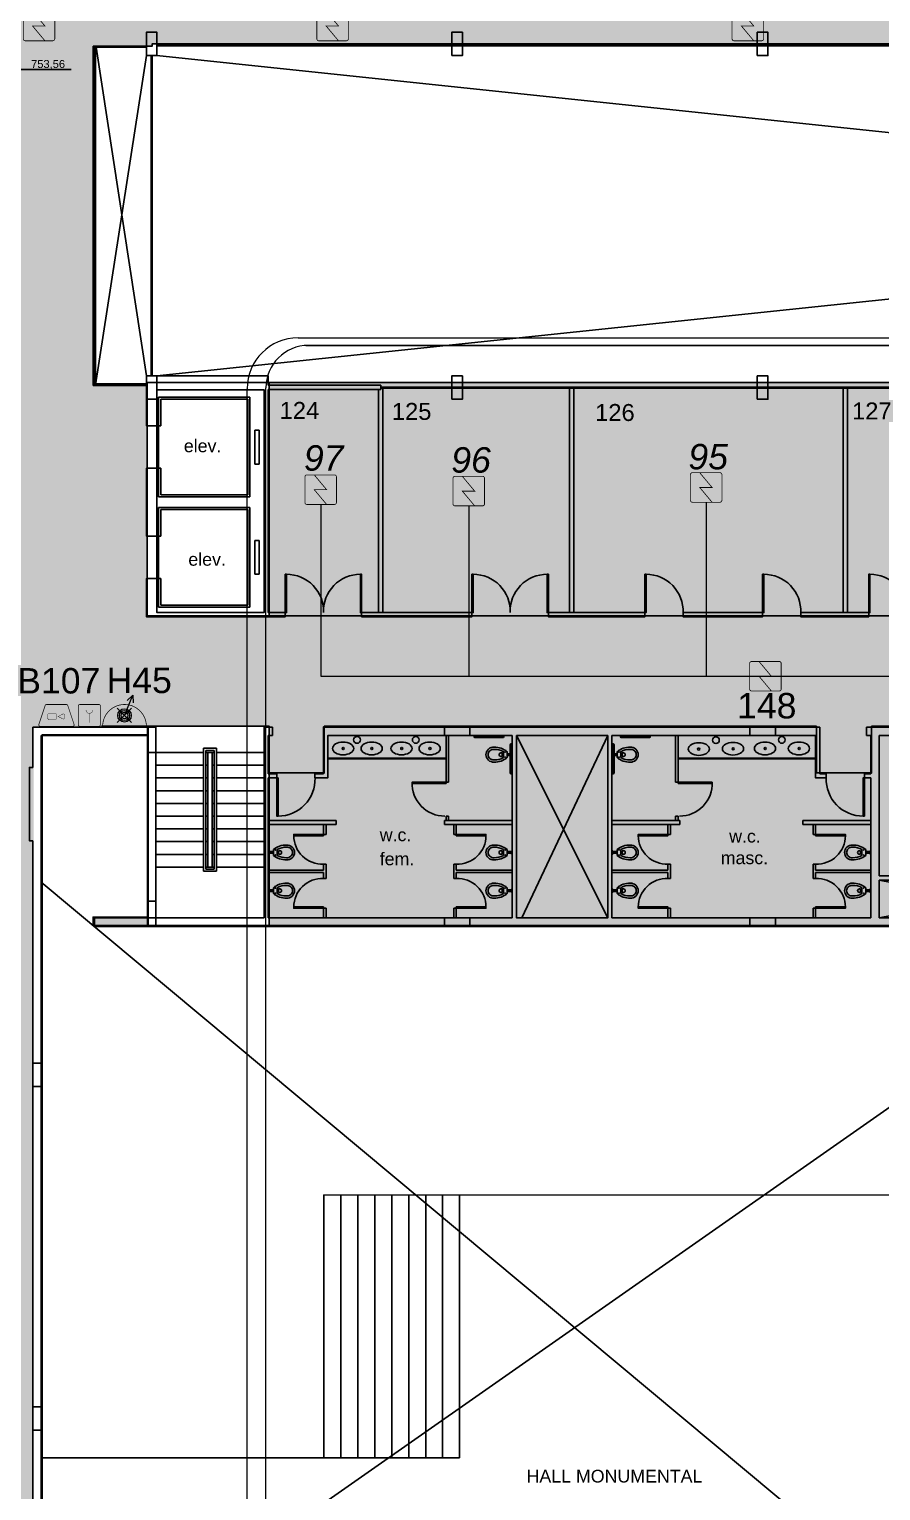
# Model space of a CAD drawing. Header units: metres. Extents: x -331 to 2982, y 362 to 2539.
# Drawn here: x 770.22 to 790.29, y 1569.72 to 1604.17 of the extents above; entities that cross this region are included whole.
import ezdxf
from ezdxf.enums import TextEntityAlignment as Align

# ---------------------------------------------------------------- set-up
doc = ezdxf.new("R2010")
doc.units = ezdxf.units.M
doc.layers.get('0').update_dxf_attribs({"color": 251})
doc.layers.add('_corredores', color=251, linetype='Continuous', plot=False)
doc.layers.add('_salas', color=251, linetype='Continuous', plot=False)
for name, color, linetype in [('ALV', 251, 'Continuous'), ('Cota Nivel', 251, 'Continuous'), ('CX', 251, 'Continuous'), ('Det', 251, 'Continuous'), ('DET. FUMAÇA', 1, 'Continuous'), ('Det_Vigas', 251, 'Continuous'), ('Div', 251, 'Continuous'), ('Est', 251, 'Continuous'), ('Mob', 251, 'Continuous'), ('Pis', 251, 'Continuous'), ('SALAS NOVAS', 7, 'Continuous'), ('Texto_Salas', 251, 'Continuous'), ('vid', 251, 'Continuous'), ('vis', 251, 'Continuous')]:
    doc.layers.add(name, color=color, linetype=linetype)
doc.styles.add('DESTAQUE', font='arial.ttf', dxfattribs={"height": 0.4})
doc.styles.get("Standard").update_dxf_attribs({"font": 'arial.ttf', "height": 0.3})
doc.styles.add('X3G_ENTITY_1416AB51', font='arial.ttf', dxfattribs={"height": 0.6})
doc.styles.add('X3G_ENTITY_1416AB5B', font='arial.ttf', dxfattribs={"height": 0.6})
doc.styles.add('X3G_ENTITY_1416AB65', font='arial.ttf', dxfattribs={"height": 0.6})
doc.styles.add('X3G_ENTITY_1416AB6F', font='arial.ttf', dxfattribs={"height": 0.6})
doc.styles.add('X3G_ENTITY_1416B5E0', font='arial.ttf', dxfattribs={"height": 0.6})
doc.styles.add('X3G_ENTITY_14229C6F', font='arial.ttf', dxfattribs={"height": 0.6})

# ---------------------------------------------------------------- blocks, each defined once
blk = doc.blocks.new('Detector de fumaça')
at = {"layer": 'DET. FUMAÇA', "linetype": 'Continuous', "lineweight": 15, "const_width": 0.0187}
blk.add_lwpolyline([(774.599, 539.816), (775.249, 539.816, -0.414214), (775.296, 539.769), (775.296, 539.167, -0.414214), (775.249, 539.12), (774.599, 539.12, -0.414214), (774.553, 539.167), (774.553, 539.769, -0.414214)], format="xyb", close=True, dxfattribs=at)
blk.add_lwpolyline([(774.773, 539.816), (775.064, 539.468), (774.773, 539.468), (775.064, 539.12)], dxfattribs=at)
blk = doc.blocks.new('WEW')
at = {"color": 1, "lineweight": 0, "true_color": 0xe60000}
for p, q in [((1781.075, 994.175), (1781.413, 993.836)), ((1781.413, 994.175), (1781.075, 993.836)), ((1781.244, 994.005), (1781.439, 994.482)), ((1781.439, 994.482), (1781.308, 994.36)), ((1781.439, 994.482), (1781.447, 994.302))]:
    blk.add_line(p, q, dxfattribs=at)
at = {"color": 1, "true_color": 0xe60000, "const_width": 0.0172}
for points in [[(1779.259, 993.747), (1780.023, 993.747, 0.511918), (1780.056, 993.793), (1779.907, 994.24, 0.322823), (1779.874, 994.263), (1779.408, 994.263, 0.322823), (1779.375, 994.24), (1779.226, 993.793, 0.511918)], [(1780.193, 994.263), (1780.641, 994.263, -0.414214), (1780.675, 994.229), (1780.675, 993.782, -0.414214), (1780.641, 993.747), (1780.193, 993.747, -0.414214), (1780.159, 993.782), (1780.159, 994.229, -0.414214)], [(1780.764, 993.748), (1781.724, 993.748, 0.435311), (1781.759, 993.784, 0.930949), (1780.73, 993.784, 0.435311)]]:
    blk.add_lwpolyline(points, format="xyb", close=True, dxfattribs=at)
at = {"color": 1, "true_color": 0xe60000, "const_width": 0.0086}
for points in [[(1779.463, 994.06), (1779.617, 994.06), (1779.652, 994.026), (1779.652, 993.936), (1779.617, 993.902), (1779.463, 993.902), (1779.428, 993.936), (1779.428, 994.026)], [(1779.832, 993.936), (1779.832, 994.026), (1779.802, 994.044), (1779.679, 993.981), (1779.802, 993.918)]]:
    blk.add_lwpolyline(points, close=True, dxfattribs=at)
for points in [[(1780.336, 994.135), (1780.338, 994.117), (1780.344, 994.099), (1780.351, 994.088), (1780.365, 994.073), (1780.373, 994.067), (1780.386, 994.06), (1780.397, 994.057), (1780.413, 994.055), (1780.421, 994.055), (1780.431, 994.056), (1780.45, 994.062), (1780.464, 994.07), (1780.477, 994.082), (1780.488, 994.096), (1780.494, 994.11), (1780.497, 994.122), (1780.498, 994.13), (1780.498, 994.136)], [(1780.417, 993.837), (1780.417, 994.055)]]:
    blk.add_lwpolyline(points, dxfattribs=at)
at = {"color": 1, "lineweight": 0, "true_color": 0xe60000}
for radius in [0.158, 0.119, 0.0774]:
    blk.add_circle((1781.244, 994.005), radius, dxfattribs=at)
blk = doc.blocks.new('VASO-SAN')
for p, q in [((302.351, 172.465), (302.38, 172.465)), ((302.351, 172.383), (302.38, 172.383)), ((302.38, 172.465), (302.38, 172.383)), ((302.411, 172.354), (302.411, 172.494)), ((302.499, 172.354), (302.499, 172.494)), ((302.599, 172.444), (302.499, 172.444)), ((302.599, 172.404), (302.499, 172.404)), ((302.599, 172.444), (302.599, 172.455)), ((302.599, 172.404), (302.599, 172.444)), ((302.599, 172.404), (302.599, 172.393)), ((302.619, 172.464), (302.609, 172.464)), ((302.619, 172.383), (302.609, 172.383)), ((302.619, 172.424), (302.619, 172.464)), ((302.619, 172.424), (302.619, 172.383))]:
    blk.add_line(p, q)
for centre in [(302.453, 172.486), (302.453, 172.362)]:
    blk.add_circle(centre, 0.00707)
for centre, radius, start, end in [((302.178, 172.42), 0.179, 86.6811, 178.7962), ((302.205, 172.134), 0.464, 50.6979, 92.0637), ((302.178, 172.427), 0.179, 181.2038, 273.3189), ((302.178, 172.42), 0.129, 86.6811, 178.7962), ((302.178, 172.427), 0.129, 181.2038, 273.3189), ((302.205, 172.713), 0.464, 267.9363, 309.3021), ((302.205, 172.134), 0.414, 60.1325, 92.0637), ((302.205, 172.713), 0.414, 267.9363, 299.8675), ((302.349, 172.422), 0.043, 86.6811, 178.7962), ((302.349, 172.426), 0.043, 181.2038, 273.3189), ((302.609, 172.455), 0.00935, 90, 180), ((302.609, 172.393), 0.00935, 180, 270)]:
    blk.add_arc(centre, radius, start, end)

msp = doc.modelspace()

# ---------------------------------------------------------------- hatches: boundary and pattern name
at = {"layer": '_corredores', "transparency": 33554508}
h = msp.add_hatch(color=256, dxfattribs=at)
h.dxf.hatch_style = 1
h.paths.add_polyline_path([(849.579, 1608.941), (849.579, 1612.216), (852.229, 1612.216), (852.229, 1614.651), (851.629, 1614.651), (851.629, 1624.564), (870.399, 1624.564), (870.399, 1626.4), (870.209, 1626.4), (870.209, 1626.597), (870.023, 1626.784), (866.324, 1626.785), (866.308, 1626.751), (866.204, 1626.834), (865.442, 1627.594), (864.014, 1627.594), (862.586, 1627.594), (861.776, 1626.785), (861.74, 1626.785), (861.736, 1626.784), (861.723, 1626.783), (861.705, 1626.783), (858.111, 1626.785), (857.764, 1626.438), (857.417, 1626.785), (853.824, 1626.785), (853.808, 1626.751), (853.704, 1626.834), (852.942, 1627.594), (851.514, 1627.594), (849.768, 1627.594), (849.768, 1626.834), (849.628, 1626.834), (849.628, 1629.914), (841.254, 1629.914), (841.254, 1628.074), (840.494, 1628.074), (840.494, 1627.116), (840.776, 1626.834), (840.394, 1626.452), (840.062, 1626.785), (836.454, 1626.785), (836.439, 1626.751), (836.334, 1626.834), (835.573, 1627.594), (834.144, 1627.594), (832.716, 1627.594), (831.906, 1626.785), (831.87, 1626.785), (831.867, 1626.784), (831.853, 1626.783), (831.835, 1626.783), (828.241, 1626.785), (827.894, 1626.438), (827.548, 1626.785), (823.954, 1626.785), (823.938, 1626.751), (823.834, 1626.834), (823.072, 1627.594), (821.644, 1627.594), (820.215, 1627.594), (819.405, 1626.785), (819.37, 1626.785), (819.366, 1626.784), (819.353, 1626.783), (819.335, 1626.783), (815.741, 1626.785), (815.394, 1626.438), (815.047, 1626.785), (811.454, 1626.785), (811.438, 1626.751), (811.334, 1626.834), (810.572, 1627.594), (809.144, 1627.594), (807.715, 1627.594), (806.906, 1626.785), (806.87, 1626.785), (806.866, 1626.784), (806.853, 1626.783), (806.835, 1626.783), (803.241, 1626.785), (802.894, 1626.438), (802.547, 1626.785), (798.954, 1626.785), (798.938, 1626.751), (798.834, 1626.834), (798.072, 1627.594), (796.644, 1627.594), (795.215, 1627.594), (794.406, 1626.785), (794.37, 1626.785), (794.366, 1626.784), (794.353, 1626.783), (794.335, 1626.783), (790.741, 1626.785), (790.394, 1626.438), (790.047, 1626.785), (786.454, 1626.785), (786.438, 1626.751), (786.334, 1626.834), (785.572, 1627.594), (784.144, 1627.594), (782.716, 1627.594), (781.906, 1626.785), (781.87, 1626.785), (781.866, 1626.784), (781.853, 1626.783), (781.835, 1626.783), (778.241, 1626.785), (777.894, 1626.438), (777.547, 1626.785), (773.954, 1626.785), (773.938, 1626.751), (773.834, 1626.834), (773.072, 1627.594), (771.644, 1627.594), (770.216, 1627.594), (769.406, 1626.785), (769.37, 1626.785), (769.367, 1626.784), (769.353, 1626.783), (769.335, 1626.783), (765.635, 1626.784), (765.449, 1626.597), (765.449, 1626.4), (765.259, 1626.4), (765.259, 1624.564), (770.104, 1624.564), (770.104, 1614.651), (770.414, 1614.651), (770.414, 1605.531), (765.029, 1605.531), (765.029, 1610.831), (763.829, 1610.831), (763.829, 1605.531), (755.929, 1605.531), (755.929, 1610.831), (754.829, 1610.831), (754.829, 1605.531), (746.079, 1605.531), (746.079, 1601.916), (748.449, 1601.916), (748.449, 1603.616), (748.049, 1603.616), (748.049, 1603.816), (754.474, 1603.816), (754.474, 1603.616), (754.149, 1603.616), (754.149, 1601.916), (754.474, 1601.916), (754.474, 1601.716), (754.474, 1601.191), (757.974, 1601.191), (757.974, 1603.591), (757.974, 1603.791), (768.029, 1603.791), (768.029, 1603.771), (768.834, 1603.771), (768.834, 1595.811), (768.004, 1595.811), (768.004, 1595.791), (762.364, 1595.791), (762.364, 1590.581), (754.174, 1590.581), (754.174, 1593.066), (752.499, 1593.066), (752.499, 1560.541), (752.299, 1560.541), (752.299, 1561.441), (751.199, 1561.441), (751.199, 1558.116), (752.299, 1558.116), (752.299, 1559.116), (752.499, 1559.116), (752.499, 1557.116), (755.419, 1557.116), (755.419, 1558.966), (753.924, 1558.966), (753.924, 1563.441), (754.189, 1563.441), (754.189, 1587.651), (760.824, 1587.651), (760.824, 1587.741), (768.929, 1587.741), (768.929, 1563.841), (770.329, 1563.841), (770.329, 1587.741), (771.929, 1587.741), (773.029, 1587.741), (775.879, 1587.741), (775.879, 1586.641), (777.179, 1586.641), (777.179, 1587.741), (788.779, 1587.741), (788.779, 1586.641), (790.079, 1586.641), (790.079, 1587.741), (802.329, 1587.741), (804.029, 1587.741), (844.979, 1587.741), (844.979, 1587.916), (845.279, 1587.916), (845.279, 1587.563), (845.279, 1563.241), (806.429, 1563.241), (806.429, 1563.441), (806.629, 1563.441), (806.629, 1565.791), (806.229, 1565.791), (806.229, 1585.191), (806.629, 1585.191), (806.629, 1587.541), (803.039, 1587.541), (803.039, 1576.841), (798.689, 1576.841), (796.094, 1576.841, -0.496898), (794.36, 1575.527), (793.559, 1573.063), (798.509, 1571.449), (798.509, 1560.721), (794.829, 1560.721), (794.829, 1560.541), (794.829, 1557.551), (801.129, 1557.551), (801.129, 1556.451), (802.329, 1556.451), (802.329, 1557.551), (805.229, 1557.551), (805.229, 1556.451), (806.429, 1556.451), (806.429, 1560.691), (845.279, 1560.691), (845.279, 1555.997), (846.404, 1555.997), (846.404, 1556.891), (846.054, 1556.891), (846.054, 1556.991), (846.454, 1556.991), (846.454, 1560.691), (849.204, 1560.691), (849.204, 1556.991), (849.604, 1556.991), (849.604, 1556.891), (849.254, 1556.891), (849.254, 1555.997), (850.479, 1555.997), (850.479, 1563.241), (849.579, 1563.241), (849.579, 1572.291), (849.579, 1575.941), (849.579, 1587.563), (849.579, 1588.141), (849.679, 1588.141), (849.679, 1587.991), (866.719, 1587.991), (870.339, 1587.991), (870.339, 1595.791), (866.429, 1595.791), (866.429, 1595.721), (852.429, 1595.721), (852.429, 1590.391), (849.579, 1590.391)])
h.paths.add_polyline_path([(845.139, 1595.841), (845.279, 1595.841), (845.279, 1590.341), (839.679, 1590.341), (775.879, 1590.341), (773.004, 1590.341), (773.004, 1595.811), (771.774, 1595.811), (771.774, 1603.766), (773.119, 1603.766), (773.119, 1603.821), (845.139, 1603.821)], flags=16)
h.paths.add_polyline_path([(846.026, 1605.531), (845.019, 1605.531), (845.019, 1609.931), (845.029, 1610.831), (843.829, 1610.831), (843.829, 1605.531), (835.029, 1605.531), (835.029, 1610.831), (833.829, 1610.831), (833.829, 1605.531), (825.029, 1605.531), (825.029, 1610.831), (823.829, 1610.831), (823.829, 1605.531), (815.029, 1605.531), (815.029, 1610.831), (813.829, 1610.831), (813.829, 1605.531), (805.029, 1605.531), (805.029, 1610.831), (803.829, 1610.831), (803.829, 1605.531), (795.029, 1605.531), (795.029, 1610.831), (793.829, 1610.831), (793.829, 1605.531), (785.029, 1605.531), (785.029, 1610.831), (783.829, 1610.831), (783.829, 1605.531), (775.029, 1605.531), (775.029, 1610.831), (773.999, 1610.831), (773.999, 1605.531), (773.214, 1605.531), (773.214, 1614.651), (773.144, 1614.651), (773.144, 1620.131), (775.164, 1620.131), (775.164, 1622.051), (773.644, 1622.051), (773.644, 1621.631), (773.184, 1621.631), (773.184, 1624.564), (845.949, 1624.563), (845.949, 1621.631), (845.489, 1621.631), (845.489, 1622.051), (843.989, 1622.051), (843.989, 1621.631), (843.969, 1620.131), (845.949, 1620.131), (845.949, 1614.651), (846.026, 1614.651)], flags=16)
h.paths.add_polyline_path([(865.19, 1593.806, -2.788173), (864.407, 1590.628), (864.569, 1590.706), (864.758, 1590.381), (866.058, 1591.278, -0.450063), (866.35, 1592.463), (865.616, 1593.862), (865.298, 1593.662)], flags=16)
h.paths.add_polyline_path([(845.264, 1626.452), (844.882, 1626.834), (845.264, 1627.216), (845.646, 1626.834)], flags=16)
h.paths.add_polyline_path([(851.514, 1626.452), (851.132, 1626.834), (851.514, 1627.216), (851.896, 1626.834)], flags=16)
h.paths.add_polyline_path([(834.144, 1626.452), (833.762, 1626.834), (834.144, 1627.216), (834.526, 1626.834)], flags=16)
h.paths.add_polyline_path([(864.014, 1626.452), (863.632, 1626.834), (864.014, 1627.216), (864.396, 1626.834)], flags=16)
h.paths.add_polyline_path([(821.644, 1626.452), (821.262, 1626.834), (821.644, 1627.216), (822.026, 1626.834)], flags=16)
h.paths.add_polyline_path([(809.526, 1626.834), (809.144, 1626.452), (808.762, 1626.834), (809.144, 1627.216)], flags=16)
h.paths.add_polyline_path([(797.026, 1626.834), (796.644, 1626.452), (796.262, 1626.834), (796.644, 1627.216)], flags=16)
h.paths.add_polyline_path([(784.526, 1626.834), (784.144, 1626.452), (783.762, 1626.834), (784.144, 1627.216)], flags=16)
h.paths.add_polyline_path([(772.026, 1626.834), (771.644, 1626.452), (771.262, 1626.834), (771.644, 1627.216)], flags=16)
h.paths.add_polyline_path([(767.575, 1593.944), (767.428, 1593.841), (767.223, 1594.085), (766.329, 1593.191, -0.414214), (766.329, 1592.392), (767.223, 1591.497), (767.428, 1591.741), (767.575, 1591.638, -3.171595)], flags=16)
at = {"layer": '_salas', "transparency": 33554559}
h = msp.add_hatch(color=256, dxfattribs=at)
h.dxf.hatch_style = 1
h.paths.add_polyline_path([(839.659, 1590.321), (839.659, 1595.821), (775.859, 1595.821), (775.859, 1590.321)])
h = msp.add_hatch(color=256, dxfattribs=at)
h.dxf.hatch_style = 1
h.paths.add_polyline_path([(839.679, 1590.341), (839.679, 1595.841), (775.879, 1595.841), (775.879, 1590.341)])
h = msp.add_hatch(color=256, dxfattribs=at)
h.dxf.hatch_style = 1
h.paths.add_polyline_path([(788.759, 1586.621), (788.759, 1587.721), (777.159, 1587.721), (777.159, 1586.621), (775.859, 1586.621), (775.859, 1583.021), (799.209, 1583.021), (799.209, 1587.721), (790.059, 1587.721), (790.059, 1586.621)])
h = msp.add_hatch(color=256, dxfattribs=at)
h.dxf.hatch_style = 1
h.paths.add_polyline_path([(788.779, 1586.641), (788.779, 1587.741), (777.179, 1587.741), (777.179, 1586.641), (775.879, 1586.641), (775.879, 1583.041), (799.229, 1583.041), (799.229, 1587.741), (790.079, 1587.741), (790.079, 1586.641)])
h = msp.add_hatch(color=256, dxfattribs=at)
h.dxf.hatch_style = 1
h.paths.add_polyline_path([(773.029, 1583.241), (771.729, 1583.241), (771.729, 1583.041), (773.029, 1583.041)])
h = msp.add_hatch(color=256, dxfattribs=at)
h.dxf.hatch_style = 1
h.paths.add_polyline_path([(773.009, 1583.221), (771.709, 1583.221), (771.709, 1583.021), (773.009, 1583.021)])

# ---------------------------------------------------------------- linework, layer by layer
at = {"lineweight": 0}
for p, q in [((775.879, 1595.841), (839.679, 1595.841)), ((775.879, 1590.341), (839.679, 1590.341)), ((771.929, 1587.741), (773.029, 1587.741))]:
    msp.add_line(p, q, dxfattribs=at)
at = {"color": 251}
for p, q in [((775.879, 1595.841), (839.679, 1595.841)), ((775.879, 1590.341), (839.679, 1590.341)), ((771.929, 1587.741), (773.029, 1587.741))]:
    msp.add_line(p, q, dxfattribs=at)
at = {"lineweight": 0}
for points in [[(775.879, 1590.341), (773.004, 1590.341), (773.004, 1595.811), (771.774, 1595.811), (771.774, 1603.766), (773.119, 1603.766), (773.119, 1603.821), (845.139, 1603.821), (845.139, 1595.841), (845.279, 1595.841), (845.279, 1590.341), (839.679, 1590.341)], [(773.004, 1595.841), (775.879, 1595.841), (775.879, 1590.341), (773.004, 1590.341)], [(773.029, 1583.041), (775.879, 1583.041), (775.879, 1587.741), (773.029, 1587.741)]]:
    msp.add_lwpolyline(points, close=True, dxfattribs=at)
at = {"color": 251}
for points in [[(775.879, 1590.341), (773.004, 1590.341), (773.004, 1595.811), (771.774, 1595.811), (771.774, 1603.766), (773.119, 1603.766), (773.119, 1603.821), (845.139, 1603.821), (845.139, 1595.841), (845.279, 1595.841), (845.279, 1590.341), (839.679, 1590.341)], [(773.004, 1595.841), (775.879, 1595.841), (775.879, 1590.341), (773.004, 1590.341)], [(773.029, 1583.041), (775.879, 1583.041), (775.879, 1587.741), (773.029, 1587.741)]]:
    msp.add_lwpolyline(points, close=True, dxfattribs=at)
at = {"lineweight": 0}
for points in [[(775.879, 1586.641), (777.179, 1586.641), (777.179, 1587.741), (788.779, 1587.741), (788.779, 1586.641), (790.079, 1586.641), (790.079, 1587.741), (802.329, 1587.741)], [(773.029, 1552.531), (773.029, 1550.741), (773.229, 1550.741), (773.229, 1566.541), (773.029, 1566.541), (773.029, 1563.441), (770.529, 1563.441), (770.529, 1587.541), (773.029, 1587.541)], [(775.879, 1583.041), (799.629, 1583.041), (799.629, 1583.241), (799.229, 1583.241), (799.229, 1587.541)], [(773.029, 1583.241), (771.729, 1583.241), (771.729, 1583.041), (773.029, 1583.041)]]:
    msp.add_lwpolyline(points, dxfattribs=at)
at = {"color": 251}
for points in [[(775.879, 1586.641), (777.179, 1586.641), (777.179, 1587.741), (788.779, 1587.741), (788.779, 1586.641), (790.079, 1586.641), (790.079, 1587.741), (802.329, 1587.741)], [(773.029, 1552.531), (773.029, 1550.741), (773.229, 1550.741), (773.229, 1566.541), (773.029, 1566.541), (773.029, 1563.441), (770.529, 1563.441), (770.529, 1587.541), (773.029, 1587.541)], [(775.879, 1583.041), (799.629, 1583.041), (799.629, 1583.241), (799.229, 1583.241), (799.229, 1587.541)], [(773.029, 1583.241), (771.729, 1583.241), (771.729, 1583.041), (773.029, 1583.041)]]:
    msp.add_lwpolyline(points, dxfattribs=at)
at = {"layer": 'ALV', "color": 251}
for p, q in [((773.234, 1595.671), (775.759, 1595.671)), ((778.509, 1595.781), (775.859, 1595.781)), ((778.509, 1595.681), (775.859, 1595.681)), ((778.509, 1595.781), (778.509, 1595.681)), ((772.984, 1594.821), (772.984, 1595.446)), ((773.234, 1594.821), (773.234, 1595.446)), ((772.984, 1594.821), (773.234, 1594.821)), ((772.984, 1592.221), (772.984, 1593.821)), ((773.234, 1593.821), (772.984, 1593.821)), ((773.234, 1592.221), (773.234, 1593.821)), ((772.984, 1592.221), (773.234, 1592.221)), ((773.234, 1591.221), (772.984, 1591.221)), ((773.234, 1590.421), (773.234, 1591.221)), ((775.759, 1590.421), (773.234, 1590.421)), ((778.059, 1590.321), (780.659, 1590.321)), ((788.409, 1590.421), (789.509, 1590.421)), ((788.409, 1590.321), (790.009, 1590.321)), ((773.009, 1587.721), (770.309, 1587.721)), ((770.309, 1587.721), (770.309, 1586.771)), ((775.859, 1587.721), (775.759, 1587.721)), ((775.759, 1587.121), (775.759, 1587.721)), ((775.859, 1587.721), (775.759, 1587.721)), ((775.759, 1587.721), (775.759, 1587.121)), ((775.959, 1587.721), (775.859, 1587.721)), ((775.959, 1587.721), (775.859, 1587.721)), ((775.959, 1587.721), (775.959, 1587.521)), ((775.959, 1587.521), (775.959, 1587.721)), ((777.159, 1587.721), (788.859, 1587.721)), ((777.159, 1587.721), (777.159, 1586.621)), ((787.209, 1587.721), (780.609, 1587.721)), ((789.959, 1587.721), (789.959, 1587.521)), ((789.959, 1587.721), (790.059, 1587.721)), ((790.059, 1587.721), (789.959, 1587.721)), ((789.959, 1587.721), (789.959, 1587.521)), ((791.359, 1587.721), (790.059, 1587.721)), ((791.359, 1587.721), (790.059, 1587.721)), ((770.509, 1579.796), (770.509, 1587.521)), ((770.509, 1587.521), (773.009, 1587.521)), ((770.509, 1587.521), (773.009, 1587.521)), ((775.859, 1587.521), (775.859, 1586.621)), ((775.859, 1587.521), (775.859, 1586.621)), ((775.959, 1587.521), (775.859, 1587.521)), ((775.859, 1587.521), (775.959, 1587.521)), ((777.259, 1586.521), (777.259, 1587.521)), ((780.609, 1587.521), (781.609, 1587.521)), ((781.609, 1587.521), (781.609, 1583.221)), ((781.709, 1587.521), (781.709, 1583.221)), ((783.859, 1587.521), (783.859, 1583.221)), ((783.959, 1587.521), (788.759, 1587.521)), ((783.959, 1583.221), (783.959, 1587.521)), ((783.959, 1587.521), (787.209, 1587.521)), ((789.959, 1587.521), (790.059, 1587.521)), ((789.959, 1587.521), (790.059, 1587.521)), ((790.059, 1587.521), (790.059, 1586.621)), ((790.059, 1587.521), (790.059, 1586.621)), ((790.059, 1587.521), (790.059, 1586.621)), ((790.259, 1587.521), (791.359, 1587.521)), ((790.259, 1584.214), (790.259, 1587.521)), ((790.259, 1584.214), (790.259, 1587.521)), ((773.009, 1587.121), (773.009, 1583.621)), ((773.009, 1587.121), (773.009, 1583.221)), ((773.209, 1587.121), (773.209, 1583.621)), ((773.209, 1583.621), (773.209, 1587.121)), ((774.634, 1587.121), (774.634, 1584.421)), ((775.759, 1587.121), (775.759, 1584.421)), ((776.059, 1586.621), (775.859, 1586.621)), ((776.059, 1586.621), (775.859, 1586.621)), ((776.059, 1586.521), (775.859, 1586.521)), ((775.859, 1583.221), (775.859, 1586.521)), ((775.859, 1586.521), (776.059, 1586.521)), ((775.859, 1586.521), (775.859, 1583.221)), ((776.059, 1586.621), (776.059, 1586.521)), ((776.059, 1586.521), (776.059, 1586.621)), ((776.959, 1586.621), (776.959, 1586.521)), ((777.159, 1586.621), (776.959, 1586.621)), ((777.159, 1586.521), (776.959, 1586.521)), ((777.159, 1586.521), (777.259, 1586.521)), ((783.959, 1586.421), (783.959, 1583.221)), ((790.059, 1586.621), (789.909, 1586.621)), ((789.909, 1586.521), (789.909, 1586.621)), ((790.059, 1586.621), (789.909, 1586.621)), ((789.909, 1586.621), (789.909, 1586.521)), ((790.059, 1586.521), (789.909, 1586.521)), ((789.909, 1586.521), (790.059, 1586.521)), ((790.059, 1586.521), (790.059, 1583.221)), ((770.309, 1585.041), (770.309, 1579.796)), ((774.534, 1584.421), (774.434, 1584.421)), ((774.634, 1584.421), (774.634, 1584.321)), ((775.759, 1584.421), (775.759, 1583.221)), ((775.759, 1584.421), (775.759, 1583.221)), ((794.809, 1584.214), (790.259, 1584.214)), ((790.259, 1583.221), (790.259, 1584.114)), ((790.259, 1584.114), (794.709, 1584.114)), ((771.759, 1583.021), (771.759, 1583.221)), ((771.759, 1583.221), (775.759, 1583.221)), ((773.009, 1583.221), (771.759, 1583.221)), ((771.759, 1583.221), (771.759, 1583.021)), ((771.759, 1583.021), (773.009, 1583.021)), ((773.109, 1583.021), (799.509, 1583.021)), ((775.759, 1583.221), (773.209, 1583.221)), ((773.209, 1583.021), (780.009, 1583.021)), ((775.859, 1583.221), (781.609, 1583.221)), ((780.009, 1583.221), (775.859, 1583.221)), ((781.609, 1583.221), (780.609, 1583.221)), ((780.609, 1583.021), (787.209, 1583.021)), ((783.959, 1583.221), (787.809, 1583.221)), ((787.209, 1583.221), (783.959, 1583.221)), ((790.059, 1583.221), (787.809, 1583.221)), ((787.809, 1583.021), (794.409, 1583.021)), ((794.409, 1583.221), (790.259, 1583.221)), ((794.409, 1583.221), (790.259, 1583.221))]:
    msp.add_line(p, q, dxfattribs=at)
for points in [[(775.859, 1595.781), (775.859, 1595.996), (775.759, 1595.996), (773.234, 1595.996)], [(773.234, 1595.671), (775.759, 1595.671), (775.759, 1590.421), (773.234, 1590.421), (773.234, 1591.221), (772.984, 1591.221), (772.984, 1590.321), (776.259, 1590.321), (776.259, 1590.421), (775.859, 1590.421), (775.859, 1595.681)], [(770.309, 1587.721), (770.309, 1586.771)], [(770.309, 1587.721), (773.009, 1587.721)], [(770.509, 1587.521), (770.509, 1561.421)], [(770.309, 1586.771), (770.229, 1586.771), (770.229, 1585.041), (770.309, 1585.041)], [(770.309, 1585.041), (770.309, 1560.546)]]:
    msp.add_lwpolyline(points, dxfattribs=at)
for points in [[(773.234, 1595.446), (772.984, 1595.446), (772.984, 1594.821), (773.234, 1594.821)], [(773.234, 1593.821), (772.984, 1593.821), (772.984, 1592.221), (773.234, 1592.221)], [(780.659, 1590.421), (779.554, 1590.421), (778.559, 1590.421), (778.059, 1590.421), (778.059, 1590.321), (780.659, 1590.321)], [(784.734, 1590.421), (783.059, 1590.421), (782.459, 1590.421), (782.459, 1590.321), (783.668, 1590.321), (784.734, 1590.321)], [(787.509, 1590.421), (785.634, 1590.421), (785.634, 1590.321), (787.509, 1590.321)], [(790.009, 1590.421), (789.509, 1590.421), (788.409, 1590.421), (788.409, 1590.321), (790.009, 1590.321)], [(780.009, 1587.721), (777.159, 1587.721), (777.159, 1586.621), (776.959, 1586.621), (776.959, 1586.521), (777.159, 1586.521), (777.259, 1586.521), (777.259, 1587.521), (780.009, 1587.521)], [(788.859, 1587.721), (787.809, 1587.721), (787.809, 1587.521), (788.759, 1587.521), (788.759, 1586.521), (789.009, 1586.521), (789.009, 1586.621), (788.859, 1586.621)], [(783.859, 1587.521), (783.859, 1583.221), (781.709, 1583.221), (781.709, 1587.521)], [(770.509, 1579.246), (770.309, 1579.246), (770.309, 1571.696), (770.509, 1571.696)], [(770.509, 1571.146), (770.309, 1571.146), (770.309, 1563.596), (770.509, 1563.596)]]:
    msp.add_lwpolyline(points, close=True, dxfattribs=at)
at = {"layer": 'Cota Nivel', "color": 251}
msp.add_lwpolyline([(769.739, 1603.217), (771.209, 1603.217)], dxfattribs=at)
at = {"layer": 'CX', "color": 251, "ltscale": 0.8}
for p, q in [((781.609, 1584.351), (780.289, 1584.351)), ((781.609, 1584.291), (780.289, 1584.291)), ((783.959, 1584.351), (785.279, 1584.351)), ((783.959, 1584.291), (785.279, 1584.291))]:
    msp.add_line(p, q, dxfattribs=at)
at = {"layer": 'CX', "color": 251, "ltscale": 8}
for points in [[(776.259, 1590.421), (776.289, 1590.421), (776.289, 1591.321), (776.259, 1591.321)], [(778.059, 1590.421), (778.029, 1590.421), (778.029, 1591.321), (778.059, 1591.321)], [(780.659, 1590.421), (780.689, 1590.421), (780.689, 1591.321), (780.659, 1591.321)], [(780.659, 1590.421), (780.689, 1590.421), (780.689, 1591.321), (780.659, 1591.321)], [(782.459, 1590.421), (782.429, 1590.421), (782.429, 1591.321), (782.459, 1591.321)], [(790.009, 1590.421), (790.039, 1590.421), (790.039, 1591.321), (790.009, 1591.321)], [(776.059, 1586.521), (776.089, 1586.521), (776.089, 1585.621), (776.059, 1585.621)], [(780.049, 1586.392), (780.049, 1586.422), (779.249, 1586.422), (779.249, 1586.392)], [(785.519, 1586.391), (785.519, 1586.421), (786.319, 1586.421), (786.319, 1586.391)], [(789.909, 1586.521), (789.879, 1586.521), (789.879, 1585.621), (789.909, 1585.621)], [(777.159, 1585.191), (777.159, 1585.161), (776.459, 1585.161), (776.459, 1585.191)], [(780.289, 1585.191), (780.289, 1585.161), (780.989, 1585.161), (780.989, 1585.191)], [(785.279, 1585.191), (785.279, 1585.161), (784.579, 1585.161), (784.579, 1585.191)], [(788.759, 1585.191), (788.759, 1585.161), (789.459, 1585.161), (789.459, 1585.191)], [(777.159, 1583.451), (777.159, 1583.481), (776.459, 1583.481), (776.459, 1583.451)], [(780.289, 1583.451), (780.289, 1583.481), (780.989, 1583.481), (780.989, 1583.451)], [(785.279, 1583.451), (785.279, 1583.481), (784.579, 1583.481), (784.579, 1583.451)], [(788.759, 1583.451), (788.759, 1583.481), (789.459, 1583.481), (789.459, 1583.451)]]:
    msp.add_lwpolyline(points, close=True, dxfattribs=at)
at = {"layer": 'CX', "color": 251, "ltscale": 0.8}
for points in [[(784.734, 1590.421), (784.764, 1590.421), (784.764, 1591.321), (784.734, 1591.321)], [(787.509, 1590.421), (787.539, 1590.421), (787.539, 1591.321), (787.509, 1591.321)]]:
    msp.add_lwpolyline(points, close=True, dxfattribs=at)
at = {"layer": 'CX', "color": 251, "ltscale": 8}
for centre, radius, start, end in [((776.289, 1590.451), 0.871, 358.058, 90), ((778.029, 1590.451), 0.871, 90, 181.942), ((780.689, 1590.451), 0.871, 358.058, 90), ((780.689, 1590.451), 0.871, 358.058, 90), ((782.429, 1590.451), 0.871, 90, 181.942), ((790.039, 1590.451), 0.871, 358.058, 90), ((776.089, 1586.492), 0.871, 270, 1.942), ((780.019, 1586.392), 0.771, 177.8106, 270), ((785.549, 1586.392), 0.771, 270, 2.1894), ((789.879, 1586.492), 0.871, 178.058, 270), ((777.13, 1585.161), 0.671, 180, 272.5089), ((780.318, 1585.161), 0.671, 267.4911, 0), ((785.25, 1585.161), 0.671, 180, 272.5089), ((788.788, 1585.161), 0.671, 267.4911, 0), ((777.13, 1583.481), 0.671, 87.4911, 180), ((780.318, 1583.481), 0.671, 0, 92.5089), ((785.25, 1583.481), 0.671, 87.4911, 180), ((788.788, 1583.481), 0.671, 0, 92.5089)]:
    msp.add_arc(centre, radius, start, end, dxfattribs=at)
at = {"layer": 'CX', "color": 251, "ltscale": 0.8}
for centre in [(784.764, 1590.451), (787.539, 1590.451)]:
    msp.add_arc(centre, 0.871, 358.058, 90, dxfattribs=at)
at = {"layer": 'Det', "color": 251}
for p, q in [((771.804, 1603.746), (772.984, 1595.996)), ((771.784, 1595.791), (772.984, 1603.546)), ((844.959, 1603.546), (773.234, 1595.996)), ((773.234, 1603.546), (844.959, 1595.996)), ((781.709, 1587.521), (783.859, 1583.221)), ((781.834, 1583.221), (783.859, 1587.521)), ((793.208, 1565.111), (770.509, 1584.065)), ((796.588, 1583.021), (770.509, 1564.772)), ((790.751, 1576.688), (777.168, 1576.694)), ((777.168, 1576.694), (777.168, 1570.494)), ((777.568, 1576.694), (777.568, 1570.494)), ((777.968, 1576.694), (777.968, 1570.494)), ((778.368, 1576.694), (778.368, 1570.494)), ((778.768, 1576.694), (778.768, 1570.494)), ((779.168, 1576.694), (779.168, 1570.494)), ((779.568, 1576.694), (779.568, 1570.494)), ((779.968, 1576.694), (779.968, 1570.494)), ((780.368, 1576.694), (780.368, 1570.494)), ((780.368, 1570.494), (770.509, 1570.494))]:
    msp.add_line(p, q, dxfattribs=at)
at = {"layer": 'Det', "color": 251, "ltscale": 0.8}
for p, q in [((790.259, 1584.114), (794.709, 1583.221)), ((794.709, 1584.114), (790.259, 1583.221))]:
    msp.add_line(p, q, dxfattribs=at)
at = {"layer": 'Det_Vigas', "color": 251}
for p, q in [((772.984, 1603.771), (772.984, 1603.961)), ((773.234, 1603.781), (773.234, 1603.961)), ((780.184, 1603.781), (780.184, 1603.961)), ((780.434, 1603.781), (780.434, 1603.961)), ((787.384, 1603.781), (787.384, 1603.961)), ((787.634, 1603.781), (787.634, 1603.961)), ((773.234, 1603.781), (780.184, 1603.781)), ((787.384, 1603.781), (780.434, 1603.781)), ((787.634, 1603.781), (794.584, 1603.781))]:
    msp.add_line(p, q, dxfattribs=at)
at = {"layer": 'Div', "color": 230, "linetype": 'Continuous', "lineweight": 0}
for p, q in [((776.56, 1596.896), (848.103, 1596.906)), ((775.36, 1551.188), (775.36, 1595.696)), ((775.803, 1551.208), (775.803, 1595.716))]:
    msp.add_line(p, q, dxfattribs=at)
at = {"layer": 'Div', "color": 230, "linetype": 'Continuous', "lineweight": -3, "true_color": 0xff007f}
msp.add_line((776.747, 1596.714), (848.246, 1596.701), dxfattribs=at)
at = {"layer": 'Div', "lineweight": 0}
for p, q in [((778.459, 1590.421), (778.459, 1595.681)), ((778.559, 1595.711), (778.559, 1590.421)), ((782.959, 1595.711), (782.959, 1590.421)), ((783.059, 1595.711), (783.059, 1590.421)), ((789.409, 1595.711), (789.409, 1590.421)), ((789.509, 1595.711), (789.509, 1590.421)), ((780.109, 1586.421), (780.049, 1586.421)), ((785.459, 1586.421), (785.519, 1586.421)), ((777.459, 1585.521), (775.859, 1585.521)), ((777.459, 1585.421), (775.859, 1585.421)), ((777.459, 1585.521), (777.459, 1585.421)), ((781.609, 1585.521), (780.009, 1585.521)), ((780.009, 1585.521), (780.009, 1585.421)), ((781.609, 1585.421), (780.009, 1585.421)), ((780.109, 1585.621), (780.049, 1585.621)), ((783.959, 1585.521), (785.559, 1585.521)), ((783.959, 1585.421), (785.559, 1585.421)), ((785.459, 1585.621), (785.519, 1585.621)), ((785.559, 1585.521), (785.559, 1585.421)), ((788.459, 1585.521), (790.059, 1585.521)), ((788.459, 1585.421), (790.059, 1585.421))]:
    msp.add_line(p, q, dxfattribs=at)
at = {"layer": 'Div', "color": 251}
for p, q in [((778.459, 1590.421), (778.459, 1595.681)), ((778.559, 1595.711), (778.559, 1590.421)), ((782.959, 1595.711), (782.959, 1590.421)), ((783.059, 1595.711), (783.059, 1590.421)), ((789.409, 1595.711), (789.409, 1590.421)), ((789.509, 1595.711), (789.509, 1590.421)), ((780.109, 1586.421), (780.049, 1586.421)), ((785.459, 1586.421), (785.519, 1586.421)), ((777.459, 1585.521), (775.859, 1585.521)), ((777.459, 1585.421), (775.859, 1585.421)), ((777.459, 1585.521), (777.459, 1585.421)), ((781.609, 1585.521), (780.009, 1585.521)), ((780.009, 1585.521), (780.009, 1585.421)), ((781.609, 1585.421), (780.009, 1585.421)), ((780.109, 1585.621), (780.049, 1585.621)), ((783.959, 1585.521), (785.559, 1585.521)), ((783.959, 1585.421), (785.559, 1585.421)), ((785.459, 1585.621), (785.519, 1585.621)), ((785.559, 1585.521), (785.559, 1585.421)), ((788.459, 1585.521), (790.059, 1585.521)), ((788.459, 1585.421), (790.059, 1585.421))]:
    msp.add_line(p, q, dxfattribs=at)
at = {"layer": 'Div', "color": 150, "linetype": 'Continuous', "lineweight": 0}
for p, q in [((780.584, 1592.934), (780.584, 1588.919)), ((786.178, 1593.02), (786.178, 1588.919))]:
    msp.add_line(p, q, dxfattribs=at)
at = {"layer": 'Div', "lineweight": 0, "ltscale": 0.8}
for p, q in [((780.049, 1586.421), (780.049, 1587.521)), ((780.109, 1586.421), (780.109, 1587.521)), ((785.459, 1586.421), (785.459, 1587.521)), ((785.519, 1586.421), (785.519, 1587.521)), ((777.159, 1585.421), (777.159, 1585.191)), ((777.219, 1585.421), (777.219, 1585.191)), ((780.049, 1585.521), (780.049, 1585.621)), ((780.109, 1585.521), (780.109, 1585.621)), ((780.229, 1585.421), (780.229, 1585.191)), ((780.289, 1585.421), (780.289, 1585.191)), ((785.279, 1585.421), (785.279, 1585.191)), ((785.339, 1585.421), (785.339, 1585.191)), ((785.459, 1585.521), (785.459, 1585.621)), ((785.519, 1585.521), (785.519, 1585.621)), ((788.459, 1585.521), (788.459, 1585.421)), ((788.699, 1585.421), (788.699, 1585.191)), ((788.759, 1585.421), (788.759, 1585.191)), ((777.159, 1585.191), (777.219, 1585.191)), ((780.229, 1585.191), (780.289, 1585.191)), ((785.339, 1585.191), (785.279, 1585.191)), ((788.759, 1585.191), (788.699, 1585.191)), ((777.159, 1584.351), (775.859, 1584.351)), ((777.159, 1584.291), (775.859, 1584.291)), ((777.159, 1584.491), (777.219, 1584.491)), ((777.159, 1584.491), (777.159, 1584.351)), ((777.159, 1584.291), (777.159, 1584.151)), ((777.219, 1584.491), (777.219, 1584.151)), ((780.289, 1584.491), (780.229, 1584.491)), ((780.229, 1584.491), (780.229, 1584.151)), ((780.289, 1584.491), (780.289, 1584.351)), ((780.289, 1584.291), (780.289, 1584.151)), ((785.279, 1584.491), (785.339, 1584.491)), ((785.279, 1584.491), (785.279, 1584.351)), ((785.279, 1584.291), (785.279, 1584.151)), ((785.339, 1584.491), (785.339, 1584.151)), ((788.759, 1584.491), (788.699, 1584.491)), ((788.699, 1584.491), (788.699, 1584.151)), ((788.759, 1584.491), (788.759, 1584.351)), ((788.759, 1584.351), (790.059, 1584.351)), ((788.759, 1584.291), (790.059, 1584.291)), ((788.759, 1584.291), (788.759, 1584.151)), ((777.159, 1584.151), (777.219, 1584.151)), ((780.289, 1584.151), (780.229, 1584.151)), ((785.279, 1584.151), (785.339, 1584.151)), ((788.759, 1584.151), (788.699, 1584.151)), ((777.159, 1583.451), (777.219, 1583.451)), ((777.159, 1583.451), (777.159, 1583.221)), ((777.159, 1583.301), (777.159, 1583.221)), ((777.219, 1583.451), (777.219, 1583.221)), ((780.289, 1583.451), (780.229, 1583.451)), ((780.229, 1583.451), (780.229, 1583.221)), ((780.289, 1583.451), (780.289, 1583.221)), ((785.279, 1583.451), (785.339, 1583.451)), ((785.279, 1583.451), (785.279, 1583.221)), ((785.339, 1583.451), (785.339, 1583.221)), ((788.759, 1583.451), (788.699, 1583.451)), ((788.699, 1583.451), (788.699, 1583.221)), ((788.759, 1583.451), (788.759, 1583.221))]:
    msp.add_line(p, q, dxfattribs=at)
at = {"layer": 'Div', "color": 251, "ltscale": 0.8}
for p, q in [((780.049, 1586.421), (780.049, 1587.521)), ((780.109, 1586.421), (780.109, 1587.521)), ((785.459, 1586.421), (785.459, 1587.521)), ((785.519, 1586.421), (785.519, 1587.521)), ((777.159, 1585.421), (777.159, 1585.191)), ((777.219, 1585.421), (777.219, 1585.191)), ((780.049, 1585.521), (780.049, 1585.621)), ((780.109, 1585.521), (780.109, 1585.621)), ((780.229, 1585.421), (780.229, 1585.191)), ((780.289, 1585.421), (780.289, 1585.191)), ((785.279, 1585.421), (785.279, 1585.191)), ((785.339, 1585.421), (785.339, 1585.191)), ((785.459, 1585.521), (785.459, 1585.621)), ((785.519, 1585.521), (785.519, 1585.621)), ((788.459, 1585.521), (788.459, 1585.421)), ((788.699, 1585.421), (788.699, 1585.191)), ((788.759, 1585.421), (788.759, 1585.191)), ((777.159, 1585.191), (777.219, 1585.191)), ((780.229, 1585.191), (780.289, 1585.191)), ((785.339, 1585.191), (785.279, 1585.191)), ((788.759, 1585.191), (788.699, 1585.191)), ((777.159, 1584.351), (775.859, 1584.351)), ((777.159, 1584.291), (775.859, 1584.291)), ((777.159, 1584.491), (777.219, 1584.491)), ((777.159, 1584.491), (777.159, 1584.351)), ((777.159, 1584.291), (777.159, 1584.151)), ((777.219, 1584.491), (777.219, 1584.151)), ((780.289, 1584.491), (780.229, 1584.491)), ((780.229, 1584.491), (780.229, 1584.151)), ((780.289, 1584.491), (780.289, 1584.351)), ((780.289, 1584.291), (780.289, 1584.151)), ((785.279, 1584.491), (785.339, 1584.491)), ((785.279, 1584.491), (785.279, 1584.351)), ((785.279, 1584.291), (785.279, 1584.151)), ((785.339, 1584.491), (785.339, 1584.151)), ((788.759, 1584.491), (788.699, 1584.491)), ((788.699, 1584.491), (788.699, 1584.151)), ((788.759, 1584.491), (788.759, 1584.351)), ((788.759, 1584.351), (790.059, 1584.351)), ((788.759, 1584.291), (790.059, 1584.291)), ((788.759, 1584.291), (788.759, 1584.151)), ((777.159, 1584.151), (777.219, 1584.151)), ((780.289, 1584.151), (780.229, 1584.151)), ((785.279, 1584.151), (785.339, 1584.151)), ((788.759, 1584.151), (788.699, 1584.151)), ((777.159, 1583.451), (777.219, 1583.451)), ((777.159, 1583.451), (777.159, 1583.221)), ((777.159, 1583.301), (777.159, 1583.221)), ((777.219, 1583.451), (777.219, 1583.221)), ((780.289, 1583.451), (780.229, 1583.451)), ((780.229, 1583.451), (780.229, 1583.221)), ((780.289, 1583.451), (780.289, 1583.221)), ((785.279, 1583.451), (785.339, 1583.451)), ((785.279, 1583.451), (785.279, 1583.221)), ((785.339, 1583.451), (785.339, 1583.221)), ((788.759, 1583.451), (788.699, 1583.451)), ((788.699, 1583.451), (788.699, 1583.221)), ((788.759, 1583.451), (788.759, 1583.221))]:
    msp.add_line(p, q, dxfattribs=at)
at = {"layer": 'Div', "color": 150, "linetype": 'Continuous', "lineweight": 0}
msp.add_lwpolyline([(777.093, 1592.969), (777.093, 1588.919), (793.077, 1588.919)], dxfattribs=at)
at = {"layer": 'Div', "color": 230, "linetype": 'Continuous', "lineweight": 0}
for centre, radius in [((776.56, 1595.696), 1.2), ((776.803, 1595.716), 1)]:
    msp.add_arc(centre, radius, 90, 180, dxfattribs=at)
at = {"layer": 'Est', "color": 251}
for points in [[(772.984, 1603.546), (772.984, 1604.096), (773.234, 1604.096), (773.234, 1603.546)], [(780.184, 1603.546), (780.184, 1604.096), (780.434, 1604.096), (780.434, 1603.546)], [(787.384, 1603.546), (787.384, 1604.096), (787.634, 1604.096), (787.634, 1603.546)], [(772.984, 1595.446), (772.984, 1595.996), (773.234, 1595.996), (773.234, 1595.446)], [(780.184, 1595.446), (780.184, 1595.996), (780.434, 1595.996), (780.434, 1595.446)], [(787.384, 1595.446), (787.384, 1595.996), (787.634, 1595.996), (787.634, 1595.446)], [(773.009, 1587.121), (773.009, 1587.721), (773.209, 1587.721), (773.209, 1587.121)], [(780.609, 1587.521), (780.009, 1587.521), (780.009, 1587.721), (780.609, 1587.721)], [(787.809, 1587.521), (787.209, 1587.521), (787.209, 1587.721), (787.809, 1587.721)], [(773.009, 1583.021), (773.009, 1583.621), (773.209, 1583.621), (773.209, 1583.021)], [(780.609, 1583.021), (780.009, 1583.021), (780.009, 1583.221), (780.609, 1583.221)], [(787.809, 1583.021), (787.209, 1583.021), (787.209, 1583.221), (787.809, 1583.221)], [(770.309, 1579.246), (770.309, 1579.796), (770.509, 1579.796), (770.509, 1579.246)], [(770.309, 1571.146), (770.309, 1571.696), (770.509, 1571.696), (770.509, 1571.146)]]:
    msp.add_lwpolyline(points, close=True, dxfattribs=at)
at = {"layer": 'Mob', "color": 251}
for p, q in [((780.708, 1587.496), (780.708, 1587.521)), ((780.733, 1587.497), (780.733, 1587.521)), ((781.384, 1587.471), (780.733, 1587.471)), ((781.383, 1587.496), (780.734, 1587.496)), ((781.384, 1587.497), (781.384, 1587.521)), ((781.409, 1587.496), (781.409, 1587.521)), ((784.159, 1587.496), (784.159, 1587.521)), ((784.184, 1587.497), (784.184, 1587.521)), ((784.184, 1587.471), (784.835, 1587.471)), ((784.185, 1587.496), (784.834, 1587.496)), ((784.835, 1587.497), (784.835, 1587.521)), ((784.86, 1587.496), (784.86, 1587.521)), ((781.559, 1586.646), (781.559, 1587.297)), ((781.584, 1587.322), (781.609, 1587.322)), ((781.584, 1586.647), (781.584, 1587.296)), ((781.585, 1587.297), (781.609, 1587.297)), ((783.984, 1587.322), (783.959, 1587.322)), ((783.983, 1587.297), (783.959, 1587.297)), ((783.984, 1586.647), (783.984, 1587.296)), ((784.009, 1586.646), (784.009, 1587.297)), ((780.049, 1586.991), (777.259, 1586.991)), ((780.049, 1586.971), (777.259, 1586.971)), ((788.759, 1586.991), (785.519, 1586.991)), ((788.759, 1586.971), (785.519, 1586.971)), ((781.584, 1586.621), (781.609, 1586.621)), ((781.585, 1586.646), (781.609, 1586.646)), ((783.983, 1586.646), (783.959, 1586.646)), ((783.984, 1586.621), (783.959, 1586.621))]:
    msp.add_line(p, q, dxfattribs=at)
at = {"layer": 'Mob', "color": 251, "ltscale": 0.8}
for centre in [(777.95, 1587.418), (779.334, 1587.418), (786.409, 1587.412), (787.962, 1587.418)]:
    msp.add_circle(centre, 0.08, dxfattribs=at)
at = {"layer": 'Mob', "color": 251}
for centre in [(777.622, 1587.216), (778.301, 1587.216), (779.003, 1587.216), (779.669, 1587.216), (786.002, 1587.203), (786.816, 1587.21), (787.571, 1587.216), (788.37, 1587.216)]:
    msp.add_circle(centre, 0.0243, dxfattribs=at)
for centre, radius, start, end in [((780.733, 1587.496), 0.025, 180, 270), ((780.734, 1587.498), 0.00182, 193.2302, 255.8594), ((781.382, 1587.498), 0.00182, 284.1406, 346.7698), ((781.384, 1587.496), 0.025, 270, 0), ((784.184, 1587.496), 0.025, 180, 270), ((784.186, 1587.498), 0.00182, 193.2302, 255.8594), ((784.834, 1587.498), 0.00182, 284.1406, 346.7698), ((784.835, 1587.496), 0.025, 270, 0), ((781.584, 1587.297), 0.025, 90, 180), ((781.586, 1587.296), 0.00182, 103.2302, 165.8594), ((783.982, 1587.296), 0.00182, 14.1406, 76.7698), ((783.984, 1587.297), 0.025, 0, 90), ((781.584, 1586.646), 0.025, 180, 270), ((781.586, 1586.648), 0.00182, 194.1406, 256.7698), ((783.982, 1586.648), 0.00182, 283.2302, 345.8594), ((783.984, 1586.646), 0.025, 270, 0)]:
    msp.add_arc(centre, radius, start, end, dxfattribs=at)
for centre in [(777.622, 1587.216), (778.296, 1587.216), (778.998, 1587.216), (779.663, 1587.216), (786.006, 1587.203), (786.81, 1587.21), (787.566, 1587.216), (788.365, 1587.216)]:
    msp.add_ellipse(centre, major_axis=(-0.25, 0), ratio=0.598195, dxfattribs=at)
at = {"layer": 'Pis', "color": 251}
for p, q in [((773.274, 1595.496), (775.424, 1595.496)), ((773.274, 1594.821), (773.274, 1595.496)), ((775.374, 1595.446), (773.324, 1595.446)), ((773.324, 1595.446), (773.324, 1594.821)), ((775.374, 1593.196), (775.374, 1595.446)), ((775.424, 1595.496), (775.424, 1593.146)), ((773.234, 1594.821), (773.234, 1593.821)), ((773.274, 1594.821), (773.274, 1593.821)), ((773.324, 1594.821), (773.274, 1594.821)), ((775.542, 1593.921), (775.542, 1594.721)), ((775.542, 1594.721), (775.642, 1594.721)), ((775.642, 1594.721), (775.642, 1593.921)), ((775.642, 1593.921), (775.542, 1593.921)), ((773.274, 1593.146), (773.274, 1593.821)), ((773.324, 1593.821), (773.274, 1593.821)), ((773.324, 1593.821), (773.324, 1593.196)), ((775.424, 1593.146), (773.274, 1593.146)), ((773.274, 1592.896), (775.424, 1592.896)), ((773.274, 1592.221), (773.274, 1592.896)), ((773.324, 1593.196), (775.374, 1593.196)), ((775.424, 1592.896), (775.424, 1590.546)), ((773.324, 1592.846), (773.324, 1592.221)), ((775.374, 1592.846), (773.324, 1592.846)), ((775.374, 1590.596), (775.374, 1592.846)), ((773.234, 1592.221), (773.234, 1591.221)), ((773.324, 1592.221), (773.274, 1592.221)), ((773.274, 1592.221), (773.274, 1591.221)), ((775.542, 1591.321), (775.542, 1592.121)), ((775.542, 1592.121), (775.642, 1592.121)), ((775.642, 1592.121), (775.642, 1591.321)), ((773.274, 1590.546), (773.274, 1591.221)), ((773.274, 1591.221), (773.324, 1591.221)), ((773.324, 1591.221), (773.324, 1590.596)), ((775.642, 1591.321), (775.542, 1591.321)), ((775.424, 1590.546), (773.274, 1590.546)), ((773.324, 1590.596), (775.374, 1590.596)), ((774.334, 1587.121), (773.209, 1587.121)), ((774.584, 1587.121), (774.384, 1587.121)), ((774.434, 1584.421), (774.434, 1587.121)), ((774.434, 1587.121), (774.534, 1587.121)), ((774.534, 1587.121), (774.534, 1584.421)), ((775.759, 1587.121), (774.634, 1587.121)), ((774.334, 1586.821), (773.209, 1586.821)), ((774.434, 1586.821), (774.384, 1586.821)), ((774.584, 1586.821), (774.534, 1586.821)), ((775.759, 1586.821), (774.634, 1586.821)), ((774.334, 1586.521), (773.209, 1586.521)), ((774.434, 1586.521), (774.384, 1586.521)), ((774.584, 1586.521), (774.534, 1586.521)), ((775.759, 1586.521), (774.634, 1586.521)), ((774.334, 1586.221), (773.209, 1586.221)), ((774.434, 1586.221), (774.384, 1586.221)), ((774.584, 1586.221), (774.534, 1586.221)), ((775.759, 1586.221), (774.634, 1586.221)), ((774.334, 1585.921), (773.209, 1585.921)), ((774.434, 1585.921), (774.384, 1585.921)), ((774.584, 1585.921), (774.534, 1585.921)), ((775.759, 1585.921), (774.634, 1585.921)), ((774.334, 1585.621), (773.209, 1585.621)), ((774.334, 1585.321), (773.209, 1585.321)), ((774.434, 1585.621), (774.384, 1585.621)), ((774.434, 1585.321), (774.384, 1585.321)), ((774.584, 1585.621), (774.534, 1585.621)), ((774.584, 1585.321), (774.534, 1585.321)), ((775.759, 1585.621), (774.634, 1585.621)), ((775.759, 1585.321), (774.634, 1585.321)), ((774.334, 1585.021), (773.209, 1585.021)), ((774.434, 1585.021), (774.384, 1585.021)), ((774.584, 1585.021), (774.534, 1585.021)), ((775.759, 1585.021), (774.634, 1585.021)), ((774.334, 1584.721), (773.209, 1584.721)), ((774.434, 1584.721), (774.384, 1584.721)), ((774.584, 1584.721), (774.534, 1584.721)), ((775.759, 1584.721), (774.634, 1584.721)), ((774.334, 1584.421), (773.209, 1584.421)), ((774.584, 1584.421), (774.384, 1584.421)), ((775.759, 1584.421), (774.634, 1584.421))]:
    msp.add_line(p, q, dxfattribs=at)
at = {"layer": 'vid', "color": 251}
for p, q in [((771.734, 1603.766), (771.734, 1595.771)), ((772.984, 1603.766), (771.734, 1603.766)), ((771.754, 1603.746), (771.754, 1595.791)), ((772.984, 1603.746), (771.754, 1603.746)), ((771.784, 1603.746), (771.784, 1595.791)), ((773.234, 1603.801), (844.959, 1603.801)), ((773.234, 1603.781), (844.959, 1603.781)), ((773.099, 1603.546), (773.099, 1595.996)), ((773.119, 1603.546), (773.119, 1595.996)), ((771.734, 1595.771), (772.984, 1595.771)), ((772.984, 1595.791), (771.754, 1595.791)), ((778.509, 1595.731), (837.784, 1595.731)), ((778.509, 1595.711), (837.784, 1595.711))]:
    msp.add_line(p, q, dxfattribs=at)
at = {"layer": 'vis', "color": 251}
for p, q in [((774.334, 1584.321), (774.334, 1587.221)), ((774.334, 1587.221), (774.634, 1587.221)), ((774.384, 1584.371), (774.384, 1587.171)), ((774.384, 1587.171), (774.584, 1587.171)), ((774.584, 1587.171), (774.584, 1584.371)), ((774.634, 1587.221), (774.634, 1584.321)), ((774.634, 1584.321), (774.334, 1584.321)), ((774.584, 1584.371), (774.384, 1584.371))]:
    msp.add_line(p, q, dxfattribs=at)

# ---------------------------------------------------------------- block references
at = {"lineweight": 0}
msp.add_blockref('WEW', (-1008.775, 593.99), dxfattribs=at)
at = {"layer": 'DET. FUMAÇA', "linetype": 'Continuous', "lineweight": 0}
for p in [(-4.47, 1064.776), (2.449, 1064.776), (12.237, 1064.776), (2.169, 1053.848), (5.659, 1053.814), (11.254, 1053.9), (12.651, 1049.451)]:
    msp.add_blockref('Detector de fumaça', p, dxfattribs=at)
at = {"layer": 'Mob', "color": 251}
for p in [(478.99, 1414.647), (478.99, 1412.342), (487.44, 1412.342), (478.99, 1411.441), (487.44, 1411.441)]:
    msp.add_blockref('VASO-SAN', p, dxfattribs=at)
at = {"layer": 'Mob', "color": 251, "xscale": -1}
for p in [(1086.578, 1414.647), (1078.478, 1412.342), (1086.578, 1412.342), (1078.478, 1411.441), (1086.578, 1411.441)]:
    msp.add_blockref('VASO-SAN', p, dxfattribs=at)

# ---------------------------------------------------------------- texts
at = {"layer": 'Cota Nivel', "color": 251}
msp.add_text('753,56', height=0.1872, dxfattribs=at).set_placement((771.068, 1603.199), align=Align.BOTTOM_RIGHT)
at = {"layer": 'Div', "color": 5, "linetype": 'Continuous', "lineweight": 0, "true_color": 0x0000ff, "char_height": 0.6, "attachment_point": 1}
for s, insert, style in [('{\\fArial|b0|i1|c0|p34;97}', (776.698, 1594.363), 'X3G_ENTITY_1416AB65'), ('{\\fArial|b0|i1|c0|p34;96}', (780.171, 1594.317), 'X3G_ENTITY_1416AB5B'), ('{\\fArial|b0|i1|c0|p34;95}', (785.76, 1594.394), 'X3G_ENTITY_1416AB51'), ('148', (786.908, 1588.524), 'X3G_ENTITY_1416AB6F')]:
    msp.add_mtext_dynamic_manual_height_columns(s, width=13.3188, gutter_width=2.5, heights=[0], dxfattribs=dict(at, insert=insert, style=style))
at = {"layer": 'Div', "color": 6, "linetype": 'Continuous', "lineweight": 0, "true_color": 0xff00ff, "insert": (769.942, 1589.112), "char_height": 0.6, "attachment_point": 1, "style": 'X3G_ENTITY_1416B5E0'}
msp.add_mtext_dynamic_manual_height_columns('B107', width=13.3188, gutter_width=2.5, heights=[0], dxfattribs=at)
at = {"layer": 'Div', "color": 96, "linetype": 'Continuous', "lineweight": 0, "true_color": 0x008000, "insert": (772.047, 1589.121), "char_height": 0.6, "width": 13.3188, "attachment_point": 1, "style": 'X3G_ENTITY_14229C6F'}
msp.add_mtext('H45', dxfattribs=at)
at = {"layer": 'SALAS NOVAS', "color": 251, "style": 'DESTAQUE'}
for s, p in [('124', (776.592, 1594.984)), ('125', (779.237, 1594.961)), ('126', (784.028, 1594.935)), ('127', (790.083, 1594.971))]:
    msp.add_text(s, height=0.4, dxfattribs=at).set_placement(p, align=Align.CENTER)
at = {"layer": 'Texto_Salas', "color": 251, "style": 'DESTAQUE'}
for s, p in [('elev.', (773.868, 1594.199)), ('elev.', (773.974, 1591.524)), ('w.c.', (778.485, 1585.031)), ('w.c.', (786.721, 1584.999)), ('fem.', (778.485, 1584.464)), ('masc.', (786.522, 1584.489)), ('HALL MONUMENTAL', (781.945, 1569.915))]:
    msp.add_text(s, height=0.3, dxfattribs=at).set_placement(p)

doc.saveas('drawing.dxf')
